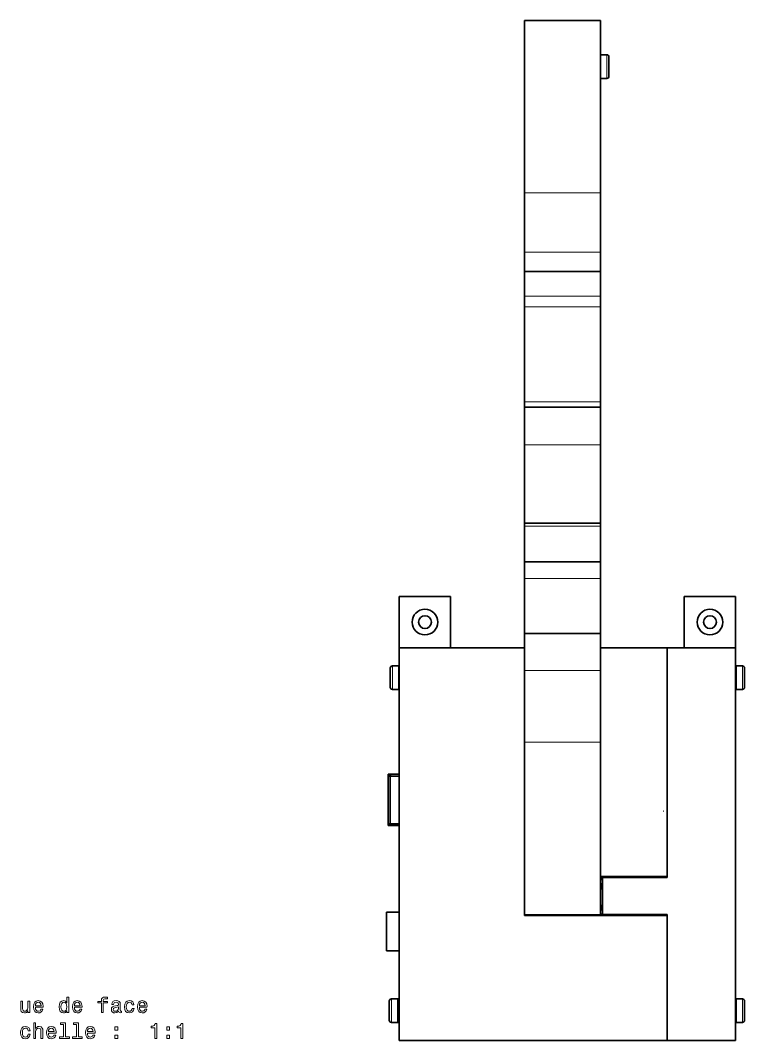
# Model space of a CAD drawing. Extents: x 157 to 1229, y 75 to 1118.
# Drawn here: x 330.3 to 499.6, y 297 to 535.4 of the extents above; entities that cross this region are included whole.
import ezdxf

# ---------------------------------------------------------------- set-up
doc = ezdxf.new("R2010")
doc.units = 0

msp = doc.modelspace()

# ---------------------------------------------------------------- linework, layer by layer
at = {"color": 7, "lineweight": 35}
for p, q in [((448.17, 495.09), (448.17, 535.41)), ((465.87, 495.09), (465.87, 535.41)), ((418.87, 388.8), (448.17, 388.8)), ((418.87, 297), (418.87, 388.8)), ((481.47, 335.35), (481.47, 388.8)), ((481.47, 337.1), (481.47, 388.8)), ((497.47, 297), (497.47, 388.8)), ((418.87, 385.5), (418.87, 300.3)), ((448.17, 326.4), (448.17, 366.73)), ((465.87, 326.4), (465.87, 366.73)), ((481.47, 326.25), (448.17, 326.25)), ((481.47, 297), (481.47, 326.25)), ((481.47, 297), (481.47, 324.5)), ((418.87, 297), (481.47, 297))]:
    msp.add_line(p, q, dxfattribs=at)
at = {"color": 7, "lineweight": 35, "ltscale": 0.4425}
for p, q in [((465.87, 535.41), (448.17, 535.41)), ((465.87, 476.71), (448.17, 476.71)), ((465.87, 445.01), (448.17, 445.01)), ((465.87, 417.91), (448.17, 417.91)), ((465.87, 408.9), (448.17, 408.9)), ((465.87, 392.14), (448.17, 392.14)), ((465.87, 326.4), (448.17, 326.4))]:
    msp.add_line(p, q, dxfattribs=at)
at = {"color": 7, "lineweight": 35, "ltscale": 0.02709}
msp.add_line((448.17, 526.54), (448.17, 527.62), dxfattribs=at)
at = {"color": 7, "lineweight": 13, "ltscale": 0.008417}
for p, q in [((465.97, 527.03), (465.97, 527.37)), ((467.37, 527.03), (467.37, 527.37)), ((417.27, 379.38), (417.27, 379.05)), ((418.67, 379.38), (418.67, 379.05)), ((497.66, 306.41), (497.66, 306.75)), ((499.06, 306.41), (499.06, 306.75))]:
    msp.add_line(p, q, dxfattribs=at)
at = {"color": 7, "lineweight": 35, "ltscale": 0.035001}
for p, q in [((465.97, 527.37), (467.37, 527.37)), ((465.97, 521.87), (467.37, 521.87)), ((418.67, 384.55), (417.27, 384.55)), ((418.67, 379.05), (417.27, 379.05)), ((418.65, 301.25), (417.25, 301.25))]:
    msp.add_line(p, q, dxfattribs=at)
at = {"color": 7, "lineweight": 13, "ltscale": 0.129083}
for p, q in [((465.97, 521.87), (465.97, 527.03)), ((467.37, 521.87), (467.37, 527.03)), ((417.27, 384.55), (417.27, 379.38)), ((418.67, 384.55), (418.67, 379.38)), ((497.66, 301.25), (497.66, 306.41)), ((499.06, 301.25), (499.06, 306.41))]:
    msp.add_line(p, q, dxfattribs=at)
at = {"color": 7, "lineweight": 35, "ltscale": 0.002927}
msp.add_line((448.17, 526.54), (448.17, 526.42), dxfattribs=at)
at = {"color": 7, "lineweight": 35, "ltscale": 0.144972}
msp.add_line((448.17, 526.42), (448.17, 520.62), dxfattribs=at)
at = {"color": 7, "lineweight": 35, "ltscale": 0.006886}
for p, q in [((467.87, 526.6), (467.87, 526.87)), ((499.56, 383.77), (499.56, 384.05)), ((416.77, 379.82), (416.77, 379.55)), ((499.56, 305.97), (499.56, 306.25)), ((416.54, 302.02), (416.54, 301.75))]:
    msp.add_line(p, q, dxfattribs=at)
at = {"color": 7, "lineweight": 35, "ltscale": 0.105614}
for p, q in [((467.87, 522.37), (467.87, 526.6)), ((416.77, 384.05), (416.77, 379.82)), ((499.56, 379.55), (499.56, 383.77)), ((416.54, 306.25), (416.54, 302.02)), ((499.56, 301.75), (499.56, 305.97))]:
    msp.add_line(p, q, dxfattribs=at)
at = {"color": 7, "lineweight": 35, "ltscale": 0.346059}
for p, q in [((448.17, 481.25), (448.17, 495.09)), ((465.87, 481.25), (465.87, 495.09))]:
    msp.add_line(p, q, dxfattribs=at)
at = {"color": 7, "lineweight": 13, "ltscale": 0.4425}
for p, q in [((465.87, 495.09), (448.17, 495.09)), ((465.87, 481.25), (448.17, 481.25)), ((465.87, 470.95), (448.17, 470.95)), ((465.87, 468.49), (448.17, 468.49)), ((465.87, 446.27), (448.17, 446.27)), ((465.87, 436.25), (448.17, 436.25)), ((465.87, 417.19), (448.17, 417.19)), ((465.87, 405.01), (448.17, 405.01)), ((465.87, 392.07), (448.17, 392.07)), ((465.87, 383.47), (448.17, 383.47)), ((465.87, 366.73), (448.17, 366.73))]:
    msp.add_line(p, q, dxfattribs=at)
at = {"color": 7, "lineweight": 35, "ltscale": 0.113409}
msp.add_line((448.17, 476.71), (448.17, 481.25), dxfattribs=at)
at = {"color": 7, "lineweight": 35, "ltscale": 0.113404}
msp.add_line((465.87, 476.71), (465.87, 481.25), dxfattribs=at)
at = {"color": 7, "lineweight": 35, "ltscale": 0.144099}
for p, q in [((448.17, 470.95), (448.17, 476.71)), ((465.87, 470.95), (465.87, 476.71))]:
    msp.add_line(p, q, dxfattribs=at)
at = {"color": 7, "lineweight": 35, "ltscale": 0.061288}
for p, q in [((448.17, 468.49), (448.17, 470.95)), ((465.87, 468.49), (465.87, 470.95))]:
    msp.add_line(p, q, dxfattribs=at)
at = {"color": 7, "lineweight": 35, "ltscale": 0.253249}
for p, q in [((448.17, 458.36), (448.17, 468.49)), ((465.87, 458.36), (465.87, 468.49))]:
    msp.add_line(p, q, dxfattribs=at)
at = {"color": 7, "lineweight": 35, "ltscale": 0.216249}
msp.add_line((465.87, 459.84), (465.87, 468.49), dxfattribs=at)
at = {"color": 7, "lineweight": 35, "ltscale": 0.30241}
for p, q in [((448.17, 446.27), (448.17, 458.36)), ((465.87, 446.27), (465.87, 458.36))]:
    msp.add_line(p, q, dxfattribs=at)
at = {"color": 7, "lineweight": 35, "ltscale": 0.297285}
msp.add_line((465.87, 447.95), (465.87, 459.84), dxfattribs=at)
at = {"color": 7, "lineweight": 35, "ltscale": 0.031445}
for p, q in [((448.17, 445.01), (448.17, 446.27)), ((465.87, 445.01), (465.87, 446.27))]:
    msp.add_line(p, q, dxfattribs=at)
at = {"color": 7, "lineweight": 35, "ltscale": 0.11473}
for p, q in [((448.17, 440.42), (448.17, 445.01)), ((465.87, 440.42), (465.87, 445.01))]:
    msp.add_line(p, q, dxfattribs=at)
at = {"color": 7, "lineweight": 35, "ltscale": 0.104378}
for p, q in [((448.17, 436.25), (448.17, 440.42)), ((465.87, 436.25), (465.87, 440.42))]:
    msp.add_line(p, q, dxfattribs=at)
at = {"color": 7, "lineweight": 35, "ltscale": 0.459753}
msp.add_line((448.17, 417.86), (448.17, 436.25), dxfattribs=at)
at = {"color": 7, "lineweight": 35, "ltscale": 0.45831}
msp.add_line((465.87, 417.91), (465.87, 436.25), dxfattribs=at)
at = {"color": 7, "lineweight": 35, "ltscale": 0.018014}
for p, q in [((448.17, 417.19), (448.17, 417.91)), ((465.87, 417.19), (465.87, 417.91))]:
    msp.add_line(p, q, dxfattribs=at)
at = {"color": 7, "lineweight": 35, "ltscale": 0.207321}
for p, q in [((448.17, 408.9), (448.17, 417.19)), ((465.87, 408.9), (465.87, 417.19))]:
    msp.add_line(p, q, dxfattribs=at)
at = {"color": 7, "lineweight": 35, "ltscale": 0.203019}
msp.add_line((465.87, 407.42), (465.87, 415.54), dxfattribs=at)
at = {"color": 7, "lineweight": 35, "ltscale": 0.097367}
for p, q in [((448.17, 405.01), (448.17, 408.9)), ((465.87, 405.01), (465.87, 408.9))]:
    msp.add_line(p, q, dxfattribs=at)
at = {"color": 7, "lineweight": 35, "ltscale": 0.075681}
msp.add_line((465.87, 404.09), (465.87, 407.12), dxfattribs=at)
at = {"color": 7, "lineweight": 35, "ltscale": 0.094964}
for p, q in [((448.17, 401.21), (448.17, 405.01)), ((465.87, 401.21), (465.87, 405.01))]:
    msp.add_line(p, q, dxfattribs=at)
at = {"color": 7, "lineweight": 35, "ltscale": 0.3}
for p, q in [((418.87, 400.8), (418.87, 388.8)), ((418.87, 400.8), (430.87, 400.8)), ((430.87, 388.8), (430.87, 400.8)), ((485.47, 388.8), (485.47, 400.8)), ((497.47, 400.8), (485.47, 400.8)), ((497.47, 400.8), (497.47, 388.8))]:
    msp.add_line(p, q, dxfattribs=at)
at = {"color": 7, "lineweight": 35, "ltscale": 0.142136}
for p, q in [((448.17, 395.52), (448.17, 401.21)), ((465.87, 395.52), (465.87, 401.21))]:
    msp.add_line(p, q, dxfattribs=at)
at = {"color": 7, "lineweight": 35, "ltscale": 0.067167}
msp.add_line((465.87, 393.94), (465.87, 396.63), dxfattribs=at)
at = {"color": 7, "lineweight": 35, "ltscale": 0.084561}
for p, q in [((448.17, 392.14), (448.17, 395.52)), ((465.87, 392.14), (465.87, 395.52))]:
    msp.add_line(p, q, dxfattribs=at)
at = {"color": 7, "lineweight": 35, "ltscale": 0.093304}
msp.add_line((448.17, 389.34), (448.17, 393.08), dxfattribs=at)
at = {"color": 7, "lineweight": 35, "ltscale": 0.001825}
for p, q in [((448.17, 392.07), (448.17, 392.14)), ((465.87, 392.07), (465.87, 392.14))]:
    msp.add_line(p, q, dxfattribs=at)
at = {"color": 7, "lineweight": 35, "ltscale": 0.214935}
for p, q in [((448.17, 383.47), (448.17, 392.07)), ((465.87, 383.47), (465.87, 392.07))]:
    msp.add_line(p, q, dxfattribs=at)
at = {"color": 7, "lineweight": 35, "ltscale": 0.171677}
msp.add_line((465.87, 383.47), (465.87, 390.34), dxfattribs=at)
at = {"color": 7, "lineweight": 35, "ltscale": 0.389999}
for p, q in [((465.87, 388.8), (481.47, 388.8)), ((465.87, 335.35), (481.47, 335.35))]:
    msp.add_line(p, q, dxfattribs=at)
at = {"color": 7, "lineweight": 35, "ltscale": 0.4}
for p, q in [((481.47, 388.8), (497.47, 388.8)), ((481.47, 297), (497.47, 297))]:
    msp.add_line(p, q, dxfattribs=at)
at = {"color": 7, "lineweight": 35, "ltscale": 0.001175}
msp.add_line((418.72, 384.55), (418.68, 384.55), dxfattribs=at)
at = {"color": 7, "lineweight": 13, "ltscale": 0.000330353}
msp.add_line((418.72, 384.55), (418.72, 384.53), dxfattribs=at)
at = {"color": 7, "lineweight": 35, "ltscale": 0.12439}
for p, q in [((418.77, 384.45), (418.77, 379.47)), ((497.56, 379.15), (497.56, 384.12)), ((418.54, 306.65), (418.54, 301.67)), ((497.56, 301.35), (497.56, 306.32))]:
    msp.add_line(p, q, dxfattribs=at)
at = {"color": 7, "lineweight": 35, "ltscale": 0.02841}
msp.add_line((418.82, 384.45), (418.82, 383.31), dxfattribs=at)
at = {"color": 7, "lineweight": 35, "ltscale": 0.00811}
for p, q in [((497.56, 384.12), (497.56, 384.45)), ((418.77, 379.47), (418.77, 379.15)), ((418.82, 379.47), (418.82, 379.15)), ((497.56, 306.32), (497.56, 306.65)), ((418.54, 301.67), (418.54, 301.35)), ((418.75, 301.67), (418.75, 301.35))]:
    msp.add_line(p, q, dxfattribs=at)
at = {"color": 7, "lineweight": 13, "ltscale": 0.008416}
for p, q in [((497.66, 384.21), (497.66, 384.55)), ((499.06, 384.21), (499.06, 384.55)), ((417.04, 301.58), (417.04, 301.25)), ((418.44, 301.58), (418.44, 301.25)), ((418.65, 301.58), (418.65, 301.25))]:
    msp.add_line(p, q, dxfattribs=at)
at = {"color": 7, "lineweight": 35, "ltscale": 0.035}
for p, q in [((497.66, 384.55), (499.06, 384.55)), ((418.72, 379.05), (417.32, 379.05)), ((497.66, 379.05), (499.06, 379.05)), ((418.44, 306.75), (417.04, 306.75)), ((497.66, 306.75), (499.06, 306.75)), ((418.44, 301.25), (417.04, 301.25)), ((497.66, 301.25), (499.06, 301.25))]:
    msp.add_line(p, q, dxfattribs=at)
at = {"color": 7, "lineweight": 13, "ltscale": 0.129084}
for p, q in [((497.66, 379.05), (497.66, 384.21)), ((499.06, 379.05), (499.06, 384.21)), ((417.04, 306.75), (417.04, 301.58)), ((418.44, 306.75), (418.44, 301.58))]:
    msp.add_line(p, q, dxfattribs=at)
at = {"color": 7, "lineweight": 35, "ltscale": 0.418545}
for p, q in [((448.17, 366.73), (448.17, 383.47)), ((465.87, 366.73), (465.87, 383.47))]:
    msp.add_line(p, q, dxfattribs=at)
at = {"color": 7, "lineweight": 35, "ltscale": 0.0203}
msp.add_line((418.82, 380.28), (418.82, 379.47), dxfattribs=at)
at = {"color": 7, "lineweight": 13, "ltscale": 0.000331879}
msp.add_line((418.72, 379.06), (418.72, 379.05), dxfattribs=at)
at = {"color": 7, "lineweight": 35, "ltscale": 0.0115}
for p, q in [((416.28, 359.27), (416.28, 358.81)), ((416.28, 358.81), (416.28, 359.27))]:
    msp.add_line(p, q, dxfattribs=at)
at = {"color": 7, "lineweight": 35, "ltscale": 0.009}
for p, q in [((416.64, 359.27), (416.28, 359.27)), ((416.64, 359.27), (416.28, 359.27)), ((416.74, 358.91), (416.74, 359.27)), ((416.74, 358.91), (416.74, 359.27)), ((416.64, 347.69), (416.28, 347.69)), ((416.28, 347.23), (416.64, 347.23)), ((416.64, 347.23), (416.28, 347.23)), ((416.74, 347.23), (416.74, 347.59)), ((416.74, 347.23), (416.74, 347.59))]:
    msp.add_line(p, q, dxfattribs=at)
at = {"color": 7, "lineweight": 35, "ltscale": 0.278}
for p, q in [((416.28, 347.69), (416.28, 358.81)), ((416.28, 358.81), (416.28, 347.69)), ((416.74, 358.81), (416.74, 347.69)), ((416.74, 347.69), (416.74, 358.81))]:
    msp.add_line(p, q, dxfattribs=at)
at = {"color": 7, "lineweight": 35, "ltscale": 0.022765}
for p, q in [((416.28, 357.9), (416.28, 358.81)), ((416.28, 347.69), (416.28, 348.6))]:
    msp.add_line(p, q, dxfattribs=at)
at = {"color": 7, "lineweight": 35, "ltscale": 0.000875854}
for p, q in [((416.28, 358.81), (416.31, 358.81)), ((416.28, 347.69), (416.31, 347.69))]:
    msp.add_line(p, q, dxfattribs=at)
at = {"color": 7, "lineweight": 35, "ltscale": 0.011501}
for p, q in [((416.74, 358.81), (416.28, 358.81)), ((416.28, 347.69), (416.28, 347.23)), ((416.28, 347.23), (416.28, 347.69)), ((416.28, 347.69), (416.74, 347.69))]:
    msp.add_line(p, q, dxfattribs=at)
at = {"color": 7, "lineweight": 35, "ltscale": 0.0045}
for p, q in [((416.28, 358.08), (416.28, 357.9)), ((416.28, 357.9), (416.28, 358.08)), ((416.28, 358.08), (416.28, 357.9)), ((416.28, 357.9), (416.28, 358.08)), ((416.28, 348.6), (416.28, 348.42)), ((416.28, 348.6), (416.28, 348.42)), ((416.28, 348.42), (416.28, 348.6)), ((416.28, 348.42), (416.28, 348.6))]:
    msp.add_line(p, q, dxfattribs=at)
at = {"color": 7, "lineweight": 35, "ltscale": 0.0125}
for p, q in [((416.28, 357.4), (416.28, 357.9)), ((416.28, 348.6), (416.28, 349.1))]:
    msp.add_line(p, q, dxfattribs=at)
at = {"color": 7, "lineweight": 35, "ltscale": 0.003661}
for p, q in [((416.28, 357.9), (416.28, 357.75)), ((416.28, 348.74), (416.28, 348.6))]:
    msp.add_line(p, q, dxfattribs=at)
at = {"color": 7, "lineweight": 35, "ltscale": 0.038927}
for p, q in [((416.28, 357.75), (416.28, 356.19)), ((416.28, 350.3), (416.28, 348.74))]:
    msp.add_line(p, q, dxfattribs=at)
at = {"color": 7, "lineweight": 35, "ltscale": 0.002493}
for p, q in [((416.31, 358.81), (416.41, 358.81)), ((416.31, 347.69), (416.41, 347.69))]:
    msp.add_line(p, q, dxfattribs=at)
at = {"color": 7, "lineweight": 35, "ltscale": 0.003731}
for p, q in [((416.41, 358.81), (416.56, 358.81)), ((416.41, 347.69), (416.56, 347.69))]:
    msp.add_line(p, q, dxfattribs=at)
at = {"color": 7, "lineweight": 35, "ltscale": 0.004401}
for p, q in [((416.56, 358.81), (416.74, 358.81)), ((416.56, 347.69), (416.74, 347.69))]:
    msp.add_line(p, q, dxfattribs=at)
at = {"color": 7, "lineweight": 35, "ltscale": 0.000274658}
msp.add_line((416.64, 359.26), (416.64, 359.27), dxfattribs=at)
msp.add_line((416.64, 359.26), (416.64, 359.27), dxfattribs=at)
at = {"color": 7, "lineweight": 35, "ltscale": 0.000366211}
for p, q in [((416.65, 359.27), (416.64, 359.27)), ((416.65, 347.23), (416.64, 347.23))]:
    msp.add_line(p, q, dxfattribs=at)
at = {"color": 7, "lineweight": 35, "ltscale": 0.00125}
for p, q in [((416.64, 359.27), (416.69, 359.27)), ((416.69, 347.23), (416.64, 347.23))]:
    msp.add_line(p, q, dxfattribs=at)
at = {"color": 7, "lineweight": 35, "ltscale": 0.000405687}
msp.add_line((416.64, 358.82), (416.64, 358.81), dxfattribs=at)
at = {"color": 7, "lineweight": 35, "ltscale": 0.000884247}
for p, q in [((416.69, 359.27), (416.65, 359.27)), ((416.69, 347.23), (416.65, 347.23))]:
    msp.add_line(p, q, dxfattribs=at)
at = {"color": 7, "lineweight": 35, "ltscale": 0.002314}
for p, q in [((416.66, 358.9), (416.75, 358.9)), ((416.75, 358.9), (416.66, 358.9)), ((416.66, 347.6), (416.75, 347.6))]:
    msp.add_line(p, q, dxfattribs=at)
at = {"color": 7, "lineweight": 35, "ltscale": 0.00225}
for p, q in [((416.66, 358.9), (416.66, 358.81)), ((416.66, 358.81), (416.66, 358.9))]:
    msp.add_line(p, q, dxfattribs=at)
at = {"color": 7, "lineweight": 35, "ltscale": 0.0015}
msp.add_line((416.66, 358.81), (416.66, 358.87), dxfattribs=at)
at = {"color": 7, "lineweight": 35, "ltscale": 0.001187}
msp.add_line((416.73, 359.27), (416.69, 359.27), dxfattribs=at)
msp.add_line((416.73, 359.27), (416.69, 359.27), dxfattribs=at)
at = {"color": 7, "lineweight": 35, "ltscale": 0.002499}
for p, q in [((416.84, 359.27), (416.74, 359.27)), ((416.74, 359.27), (416.84, 359.27))]:
    msp.add_line(p, q, dxfattribs=at)
at = {"color": 7, "lineweight": 35, "ltscale": 0.000348663}
for p, q in [((416.75, 358.91), (416.74, 358.91)), ((416.74, 358.91), (416.75, 358.91)), ((416.75, 358.91), (416.74, 358.91)), ((416.74, 347.59), (416.75, 347.59)), ((416.74, 347.59), (416.75, 347.59))]:
    msp.add_line(p, q, dxfattribs=at)
at = {"color": 7, "lineweight": 35, "ltscale": 0.002261}
msp.add_line((416.75, 358.9), (416.74, 358.81), dxfattribs=at)
at = {"color": 7, "lineweight": 35, "ltscale": 0.05325}
for p, q in [((416.74, 358.81), (418.87, 358.81)), ((416.74, 358.81), (418.87, 358.81)), ((418.87, 347.69), (416.74, 347.69)), ((418.87, 347.69), (416.74, 347.69)), ((416.74, 347.23), (418.87, 347.23)), ((418.87, 347.23), (416.74, 347.23))]:
    msp.add_line(p, q, dxfattribs=at)
at = {"color": 7, "lineweight": 35, "ltscale": 0.002185}
msp.add_line((416.76, 358.98), (416.75, 358.9), dxfattribs=at)
at = {"color": 7, "lineweight": 35, "ltscale": 0.003779}
msp.add_line((416.79, 359.13), (416.76, 358.98), dxfattribs=at)
at = {"color": 7, "lineweight": 35, "ltscale": 0.001458}
msp.add_line((416.8, 359.19), (416.79, 359.13), dxfattribs=at)
at = {"color": 7, "lineweight": 35, "ltscale": 0.001112}
msp.add_line((416.81, 359.23), (416.8, 359.19), dxfattribs=at)
at = {"color": 7, "lineweight": 35, "ltscale": 0.050751}
for p, q in [((416.84, 359.27), (418.87, 359.27)), ((416.84, 359.27), (418.87, 359.27)), ((418.87, 347.23), (416.84, 347.23)), ((416.84, 347.23), (418.87, 347.23)), ((418.87, 347.23), (416.84, 347.23))]:
    msp.add_line(p, q, dxfattribs=at)
at = {"color": 7, "lineweight": 35, "ltscale": 0.2075}
msp.add_line((416.28, 349.1), (416.28, 357.4), dxfattribs=at)
at = {"color": 7, "lineweight": 35, "ltscale": 0.008839}
for p, q in [((416.28, 356.19), (416.28, 355.84)), ((416.28, 350.65), (416.28, 350.3))]:
    msp.add_line(p, q, dxfattribs=at)
at = {"color": 7, "lineweight": 35, "ltscale": 0.129645}
msp.add_line((416.28, 355.84), (416.28, 350.65), dxfattribs=at)
at = {"color": 7, "lineweight": 35, "ltscale": 0.0025}
for p, q in [((480.6, 350.61), (480.5, 350.61)), ((416.64, 347.69), (416.74, 347.69))]:
    msp.add_line(p, q, dxfattribs=at)
at = {"color": 7, "lineweight": 35, "ltscale": 0.010251}
msp.add_line((416.69, 347.23), (416.28, 347.23), dxfattribs=at)
at = {"color": 7, "lineweight": 35, "ltscale": 0.000275421}
msp.add_line((416.64, 347.23), (416.64, 347.24), dxfattribs=at)
msp.add_line((416.64, 347.23), (416.64, 347.24), dxfattribs=at)
at = {"color": 7, "lineweight": 35, "ltscale": 0.001492}
msp.add_line((416.66, 347.63), (416.66, 347.69), dxfattribs=at)
at = {"color": 7, "lineweight": 35, "ltscale": 0.002251}
for p, q in [((416.66, 347.69), (416.66, 347.6)), ((416.66, 347.6), (416.66, 347.69))]:
    msp.add_line(p, q, dxfattribs=at)
at = {"color": 7, "lineweight": 35, "ltscale": 0.002313}
msp.add_line((416.75, 347.6), (416.66, 347.6), dxfattribs=at)
at = {"color": 7, "lineweight": 35, "ltscale": 0.001405}
msp.add_line((416.75, 347.6), (416.69, 347.6), dxfattribs=at)
at = {"color": 7, "lineweight": 35, "ltscale": 0.003749}
msp.add_line((416.69, 347.23), (416.84, 347.23), dxfattribs=at)
at = {"color": 7, "lineweight": 35, "ltscale": 0.052249}
msp.add_line((416.69, 347.23), (418.78, 347.23), dxfattribs=at)
msp.add_line((416.69, 347.23), (418.78, 347.23), dxfattribs=at)
at = {"color": 7, "lineweight": 35, "ltscale": 0.004456}
msp.add_line((416.74, 347.69), (416.76, 347.51), dxfattribs=at)
at = {"color": 7, "lineweight": 35, "ltscale": 0.0535}
msp.add_line((416.74, 347.23), (418.88, 347.23), dxfattribs=at)
at = {"color": 7, "lineweight": 35, "ltscale": 0.002014}
msp.add_line((416.76, 347.51), (416.77, 347.43), dxfattribs=at)
at = {"color": 7, "lineweight": 35, "ltscale": 0.001761}
msp.add_line((416.77, 347.43), (416.79, 347.36), dxfattribs=at)
at = {"color": 7, "lineweight": 35, "ltscale": 0.000727895}
msp.add_line((416.81, 347.26), (416.82, 347.24), dxfattribs=at)
at = {"color": 7, "lineweight": 35, "ltscale": 0.04375}
for p, q in [((481.47, 335.35), (481.47, 337.1)), ((481.47, 324.5), (481.47, 326.25))]:
    msp.add_line(p, q, dxfattribs=at)
at = {"color": 7, "lineweight": 35, "ltscale": 0.227293}
msp.add_line((448.17, 326.25), (448.17, 335.35), dxfattribs=at)
at = {"color": 7, "lineweight": 35, "ltscale": 0.001375}
for p, q in [((465.92, 334.92), (465.87, 334.92)), ((465.87, 334.92), (465.92, 334.92)), ((465.87, 334.78), (465.92, 334.78)), ((465.87, 334.78), (465.92, 334.78)), ((465.92, 328.43), (465.87, 328.43)), ((465.92, 328.43), (465.87, 328.43)), ((465.92, 328.3), (465.87, 328.3)), ((465.87, 328.3), (465.92, 328.3)), ((465.92, 327.8), (465.87, 327.8)), ((465.87, 327.8), (465.92, 327.8))]:
    msp.add_line(p, q, dxfattribs=at)
at = {"color": 7, "lineweight": 35, "ltscale": 0.01125}
for p, q in [((465.87, 334.63), (466.32, 334.63)), ((466.32, 334.63), (465.87, 334.63)), ((466.32, 328.59), (465.87, 328.59)), ((465.87, 328.59), (466.32, 328.59)), ((466.32, 326.56), (465.87, 326.56)), ((465.87, 326.56), (466.32, 326.56)), ((465.87, 326.56), (466.32, 326.56))]:
    msp.add_line(p, q, dxfattribs=at)
at = {"color": 7, "lineweight": 35, "ltscale": 0.001907}
for p, q in [((465.92, 335.27), (465.92, 335.35)), ((466.96, 335.35), (466.96, 335.27)), ((468.46, 335.27), (468.46, 335.35)), ((469.5, 335.35), (469.5, 335.27)), ((471, 335.27), (471, 335.35)), ((472.04, 335.35), (472.04, 335.27)), ((473.54, 335.27), (473.54, 335.35)), ((474.58, 335.35), (474.58, 335.27)), ((476.08, 335.27), (476.08, 335.35)), ((477.12, 335.35), (477.12, 335.27)), ((478.62, 335.27), (478.62, 335.35)), ((479.66, 335.35), (479.66, 335.27)), ((481.16, 335.27), (481.16, 335.35))]:
    msp.add_line(p, q, dxfattribs=at)
at = {"color": 7, "lineweight": 35, "ltscale": 0.010634}
msp.add_line((465.92, 334.92), (465.92, 335.35), dxfattribs=at)
at = {"color": 7, "lineweight": 35, "ltscale": 0.004016}
for p, q in [((465.92, 335.11), (465.92, 335.27)), ((466.96, 335.27), (466.96, 335.11)), ((468.46, 335.11), (468.46, 335.27)), ((469.5, 335.27), (469.5, 335.11)), ((471, 335.11), (471, 335.27)), ((472.04, 335.27), (472.04, 335.11)), ((473.54, 335.11), (473.54, 335.27)), ((474.58, 335.27), (474.58, 335.11)), ((476.08, 335.11), (476.08, 335.27)), ((477.12, 335.27), (477.12, 335.11)), ((478.62, 335.11), (478.62, 335.27)), ((479.66, 335.27), (479.66, 335.11)), ((481.16, 335.11), (481.16, 335.27)), ((465.92, 327.95), (465.92, 328.11))]:
    msp.add_line(p, q, dxfattribs=at)
at = {"color": 7, "lineweight": 35, "ltscale": 0.004711}
for p, q in [((465.92, 334.92), (465.92, 335.11)), ((465.92, 328.11), (465.92, 328.3))]:
    msp.add_line(p, q, dxfattribs=at)
at = {"color": 7, "lineweight": 35, "ltscale": 0.003379}
for p, q in [((465.92, 334.78), (465.92, 334.92)), ((465.92, 334.78), (465.92, 334.92)), ((465.92, 328.3), (465.92, 328.43)), ((465.92, 328.3), (465.92, 328.43))]:
    msp.add_line(p, q, dxfattribs=at)
at = {"color": 7, "lineweight": 35, "ltscale": 0.009875}
for p, q in [((466.32, 334.78), (465.92, 334.78)), ((465.92, 334.78), (466.32, 334.78)), ((465.92, 328.43), (466.32, 328.43)), ((466.32, 328.43), (465.92, 328.43))]:
    msp.add_line(p, q, dxfattribs=at)
at = {"color": 7, "lineweight": 35, "ltscale": 0.37875}
for p, q in [((466.32, 335.1), (481.47, 335.1)), ((466.32, 326.5), (481.47, 326.5))]:
    msp.add_line(p, q, dxfattribs=at)
at = {"color": 7, "lineweight": 35, "ltscale": 0.214793}
msp.add_line((466.32, 326.5), (466.32, 335.1), dxfattribs=at)
at = {"color": 7, "lineweight": 35, "ltscale": 0.006244}
for p, q in [((466.96, 335.35), (466.96, 335.1)), ((469.5, 335.35), (469.5, 335.1)), ((472.04, 335.35), (472.04, 335.1)), ((474.58, 335.35), (474.58, 335.1)), ((477.12, 335.35), (477.12, 335.1)), ((479.66, 335.35), (479.66, 335.1))]:
    msp.add_line(p, q, dxfattribs=at)
at = {"color": 7, "lineweight": 35, "ltscale": 0.003384}
for p, q in [((466.96, 335.21), (466.96, 335.35)), ((469.5, 335.21), (469.5, 335.35)), ((472.04, 335.21), (472.04, 335.35)), ((474.58, 335.21), (474.58, 335.35)), ((477.12, 335.21), (477.12, 335.35)), ((479.66, 335.21), (479.66, 335.35))]:
    msp.add_line(p, q, dxfattribs=at)
at = {"color": 7, "lineweight": 35, "ltscale": 0.001003}
for p, q in [((466.96, 335.21), (466.96, 335.17)), ((469.5, 335.21), (469.5, 335.17)), ((472.04, 335.21), (472.04, 335.17)), ((474.58, 335.21), (474.58, 335.17)), ((477.12, 335.21), (477.12, 335.17)), ((479.66, 335.21), (479.66, 335.17))]:
    msp.add_line(p, q, dxfattribs=at)
at = {"color": 7, "lineweight": 35, "ltscale": 0.001861}
for p, q in [((466.96, 335.17), (466.96, 335.1)), ((469.5, 335.17), (469.5, 335.1)), ((472.04, 335.17), (472.04, 335.1)), ((474.58, 335.17), (474.58, 335.1)), ((477.12, 335.17), (477.12, 335.1)), ((479.66, 335.17), (479.66, 335.1))]:
    msp.add_line(p, q, dxfattribs=at)
at = {"color": 7, "lineweight": 35, "ltscale": 0.000321198}
for p, q in [((466.96, 335.11), (466.96, 335.1)), ((468.46, 335.1), (468.46, 335.11)), ((469.5, 335.11), (469.5, 335.1)), ((471, 335.1), (471, 335.11)), ((472.04, 335.11), (472.04, 335.1)), ((473.54, 335.1), (473.54, 335.11)), ((474.58, 335.11), (474.58, 335.1)), ((476.08, 335.1), (476.08, 335.11)), ((477.12, 335.11), (477.12, 335.1)), ((478.62, 335.1), (478.62, 335.11)), ((479.66, 335.11), (479.66, 335.1)), ((481.16, 335.1), (481.16, 335.11))]:
    msp.add_line(p, q, dxfattribs=at)
at = {"color": 7, "lineweight": 35, "ltscale": 0.006241}
for p, q in [((468.46, 335.1), (468.46, 335.35)), ((471, 335.1), (471, 335.35)), ((473.54, 335.1), (473.54, 335.35)), ((476.08, 335.1), (476.08, 335.35)), ((478.62, 335.1), (478.62, 335.35)), ((481.16, 335.1), (481.16, 335.35))]:
    msp.add_line(p, q, dxfattribs=at)
at = {"color": 7, "lineweight": 35, "ltscale": 0.00625}
for p, q in [((481.47, 335.35), (481.47, 335.1)), ((481.47, 326.5), (481.47, 326.25))]:
    msp.add_line(p, q, dxfattribs=at)
at = {"color": 7, "lineweight": 35, "ltscale": 0.005375}
for p, q in [((466.08, 333.11), (465.87, 333.11)), ((466.08, 333.11), (465.87, 333.11)), ((466.08, 333.11), (465.87, 333.11)), ((465.87, 332.98), (466.08, 332.98)), ((465.87, 332.98), (466.08, 332.98)), ((466.08, 332.57), (465.87, 332.57)), ((466.08, 332.57), (465.87, 332.57)), ((466.08, 332.57), (465.87, 332.57))]:
    msp.add_line(p, q, dxfattribs=at)
at = {"color": 7, "lineweight": 35, "ltscale": 0.007322}
msp.add_line((465.87, 332.44), (466.16, 332.44), dxfattribs=at)
msp.add_line((465.87, 332.44), (466.16, 332.44), dxfattribs=at)
at = {"color": 7, "lineweight": 35, "ltscale": 0.001373}
msp.add_line((466.13, 333.64), (466.08, 333.61), dxfattribs=at)
at = {"color": 7, "lineweight": 35, "ltscale": 0.012579}
msp.add_line((466.08, 333.61), (466.08, 333.11), dxfattribs=at)
msp.add_line((466.08, 333.61), (466.08, 333.11), dxfattribs=at)
at = {"color": 7, "lineweight": 35, "ltscale": 0.010358}
msp.add_line((466.08, 332.98), (466.08, 332.57), dxfattribs=at)
msp.add_line((466.08, 332.98), (466.08, 332.57), dxfattribs=at)
at = {"color": 7, "lineweight": 35, "ltscale": 0.000759761}
msp.add_line((466.13, 333.64), (466.1, 333.64), dxfattribs=at)
msp.add_line((466.13, 333.64), (466.1, 333.64), dxfattribs=at)
at = {"color": 7, "lineweight": 35, "ltscale": 0.000843048}
msp.add_line((466.16, 333.64), (466.13, 333.64), dxfattribs=at)
msp.add_line((466.16, 333.64), (466.13, 333.64), dxfattribs=at)
msp.add_line((466.16, 333.64), (466.13, 333.64), dxfattribs=at)
at = {"color": 7, "lineweight": 35, "ltscale": 0.000349417}
msp.add_line((466.17, 333.63), (466.16, 333.64), dxfattribs=at)
msp.add_line((466.17, 333.63), (466.16, 333.64), dxfattribs=at)
at = {"color": 7, "lineweight": 35, "ltscale": 0.000199151}
msp.add_line((466.16, 332.44), (466.17, 332.44), dxfattribs=at)
msp.add_line((466.16, 332.44), (466.17, 332.44), dxfattribs=at)
msp.add_line((466.16, 332.44), (466.17, 332.44), dxfattribs=at)
at = {"color": 7, "lineweight": 35, "ltscale": 0.000351847}
msp.add_line((466.18, 333.62), (466.17, 333.63), dxfattribs=at)
msp.add_line((466.18, 333.62), (466.17, 333.63), dxfattribs=at)
at = {"color": 7, "lineweight": 35, "ltscale": 0.000344027}
msp.add_line((466.17, 332.45), (466.18, 332.46), dxfattribs=at)
msp.add_line((466.17, 332.45), (466.18, 332.46), dxfattribs=at)
at = {"color": 7, "lineweight": 35, "ltscale": 0.000342278}
msp.add_line((466.17, 332.44), (466.17, 332.45), dxfattribs=at)
msp.add_line((466.17, 332.44), (466.17, 332.45), dxfattribs=at)
at = {"color": 7, "lineweight": 35, "ltscale": 0.028856}
msp.add_line((466.18, 332.46), (466.18, 333.62), dxfattribs=at)
msp.add_line((466.18, 332.46), (466.18, 333.62), dxfattribs=at)
msp.add_line((466.18, 332.46), (466.18, 333.62), dxfattribs=at)
at = {"color": 7, "lineweight": 35, "ltscale": 0.001451}
msp.add_line((465.88, 330.22), (465.87, 330.28), dxfattribs=at)
at = {"color": 7, "lineweight": 35, "ltscale": 0.000278581}
msp.add_line((465.87, 330.16), (465.87, 330.17), dxfattribs=at)
msp.add_line((465.87, 330.16), (465.87, 330.17), dxfattribs=at)
at = {"color": 7, "lineweight": 35, "ltscale": 0.000457764}
msp.add_line((465.88, 330.2), (465.88, 330.22), dxfattribs=at)
msp.add_line((465.88, 330.2), (465.88, 330.22), dxfattribs=at)
msp.add_line((465.88, 330.2), (465.88, 330.22), dxfattribs=at)
at = {"color": 7, "lineweight": 35, "ltscale": 0.000521463}
msp.add_line((465.88, 330.18), (465.88, 330.2), dxfattribs=at)
at = {"color": 7, "lineweight": 35, "ltscale": 0.075}
for p, q in [((418.87, 327), (415.87, 327)), ((418.87, 318), (415.87, 318))]:
    msp.add_line(p, q, dxfattribs=at)
at = {"color": 7, "lineweight": 35, "ltscale": 0.225}
for p, q in [((415.87, 327), (415.87, 318)), ((418.87, 327), (418.87, 318))]:
    msp.add_line(p, q, dxfattribs=at)
at = {"color": 7, "lineweight": 35, "ltscale": 0.001473}
msp.add_line((465.92, 327.76), (465.86, 327.76), dxfattribs=at)
at = {"color": 7, "lineweight": 35, "ltscale": 0.012496}
msp.add_line((465.92, 327.8), (465.92, 328.3), dxfattribs=at)
at = {"color": 7, "lineweight": 35, "ltscale": 0.002729}
msp.add_line((465.92, 327.84), (465.92, 327.95), dxfattribs=at)
at = {"color": 7, "lineweight": 35, "ltscale": 0.00104}
msp.add_line((465.92, 327.8), (465.92, 327.84), dxfattribs=at)
at = {"color": 7, "lineweight": 35, "ltscale": 0.001007}
msp.add_line((465.92, 327.76), (465.92, 327.8), dxfattribs=at)
msp.add_line((465.92, 327.76), (465.92, 327.8), dxfattribs=at)
at = {"color": 7, "lineweight": 35, "ltscale": 0.003751}
for p, q in [((462.37, 326.4), (462.37, 326.25)), ((462.37, 326.25), (462.37, 326.4)), ((465.87, 326.25), (465.87, 326.4))]:
    msp.add_line(p, q, dxfattribs=at)
at = {"color": 7, "lineweight": 35, "ltscale": 0.005127}
msp.add_line((418.65, 306.75), (418.44, 306.75), dxfattribs=at)
at = {"color": 7, "lineweight": 13, "ltscale": 0.070409}
for p, q in [((418.64, 305.5), (418.64, 302.68)), ((418.72, 305.5), (418.72, 302.68))]:
    msp.add_line(p, q, dxfattribs=at)
at = {"color": 7, "lineweight": 35, "ltscale": 0.002}
for p, q in [((418.72, 305.5), (418.64, 305.5)), ((418.72, 302.5), (418.64, 302.5))]:
    msp.add_line(p, q, dxfattribs=at)
at = {"color": 7, "lineweight": 13, "ltscale": 0.03125}
msp.add_line((418.65, 306.75), (418.65, 305.5), dxfattribs=at)
at = {"color": 7, "lineweight": 35, "ltscale": 0.06947}
msp.add_line((418.74, 305.48), (418.74, 302.7), dxfattribs=at)
at = {"color": 7, "lineweight": 35, "ltscale": 0.029244}
msp.add_line((418.75, 306.65), (418.75, 305.48), dxfattribs=at)
at = {"color": 7, "lineweight": 35, "ltscale": 0.000632433}
msp.add_line((418.77, 305.48), (418.76, 305.46), dxfattribs=at)
at = {"color": 7, "lineweight": 13, "ltscale": 0.000161743}
msp.add_line((418.76, 305.46), (418.76, 305.45), dxfattribs=at)
at = {"color": 7, "lineweight": 13, "ltscale": 0.03847}
msp.add_line((418.76, 305.45), (418.76, 303.91), dxfattribs=at)
at = {"color": 7, "lineweight": 35, "ltscale": 0.000985718}
msp.add_line((418.83, 305.5), (418.79, 305.5), dxfattribs=at)
at = {"color": 7, "lineweight": 13, "ltscale": 8.7738e-05}
msp.add_line((418.85, 305.5), (418.85, 305.49), dxfattribs=at)
at = {"color": 7, "lineweight": 35, "ltscale": 0.000495148}
for p, q in [((418.87, 305.5), (418.85, 305.5)), ((418.87, 302.5), (418.85, 302.5))]:
    msp.add_line(p, q, dxfattribs=at)
at = {"color": 7, "lineweight": 13, "ltscale": 0.000510623}
msp.add_line((418.86, 305.48), (418.87, 305.46), dxfattribs=at)
at = {"color": 7, "lineweight": 35, "ltscale": 0.000367179}
msp.add_line((418.86, 305.48), (418.87, 305.47), dxfattribs=at)
at = {"color": 7, "lineweight": 13, "ltscale": 0.018132}
msp.add_line((418.76, 303.91), (418.75, 303.19), dxfattribs=at)
at = {"color": 7, "lineweight": 13, "ltscale": 0.002873}
msp.add_line((418.85, 302.8), (418.85, 302.68), dxfattribs=at)
at = {"color": 7, "lineweight": 13, "ltscale": 0.004591}
for p, q in [((418.64, 302.68), (418.64, 302.5)), ((418.72, 302.68), (418.72, 302.5)), ((418.85, 302.68), (418.85, 302.5))]:
    msp.add_line(p, q, dxfattribs=at)
at = {"color": 7, "lineweight": 13, "ltscale": 0.022834}
msp.add_line((418.65, 302.5), (418.65, 301.58), dxfattribs=at)
at = {"color": 7, "lineweight": 13, "ltscale": 0.000125338}
msp.add_line((418.74, 302.78), (418.74, 302.78), dxfattribs=at)
at = {"color": 7, "lineweight": 13, "ltscale": 0.000856018}
msp.add_line((418.74, 302.78), (418.74, 302.75), dxfattribs=at)
at = {"color": 7, "lineweight": 35, "ltscale": 0.001034}
msp.add_line((418.74, 302.74), (418.76, 302.77), dxfattribs=at)
at = {"color": 7, "lineweight": 13, "ltscale": 0.000188446}
msp.add_line((418.74, 302.74), (418.74, 302.75), dxfattribs=at)
at = {"color": 7, "lineweight": 35, "ltscale": 0.000130483}
msp.add_line((418.74, 302.74), (418.74, 302.73), dxfattribs=at)
at = {"color": 7, "lineweight": 35, "ltscale": 0.00453}
msp.add_line((418.74, 302.7), (418.74, 302.52), dxfattribs=at)
at = {"color": 7, "lineweight": 35, "ltscale": 0.026964}
msp.add_line((418.75, 302.75), (418.75, 301.67), dxfattribs=at)
at = {"color": 7, "lineweight": 35}
for points in [[(416.84, 359.27), (416.83, 359.27), (416.83, 359.26), (416.82, 359.26), (416.81, 359.23), (416.77, 359.06), (416.74, 358.81)], [(416.84, 359.27), (416.83, 359.27), (416.83, 359.26), (416.82, 359.26), (416.81, 359.23)], [(416.74, 347.69), (416.78, 347.39), (416.81, 347.27), (416.82, 347.24), (416.83, 347.23), (416.84, 347.23)]]:
    msp.add_lwpolyline(points, dxfattribs=at)
at = {"color": 7, "lineweight": 13}
for points in [[(332.52, 306.25), (332.08, 306.25), (332.08, 304.69), (332.03, 304.33), (331.88, 304.07), (331.65, 303.9), (331.36, 303.85), (331.12, 303.89), (330.97, 304.02), (330.88, 304.22), (330.86, 304.51), (330.86, 306.25), (330.42, 306.25), (330.42, 304.47), (330.43, 304.12), (330.53, 303.82), (330.82, 303.55), (331.29, 303.45), (331.54, 303.49), (331.76, 303.58), (331.95, 303.73), (332.1, 303.96), (332.1, 303.55), (332.52, 303.55)], [(333.86, 304.77), (335.63, 304.77), (335.64, 304.98), (335.56, 305.56), (335.34, 305.99), (334.98, 306.25), (334.51, 306.35), (334.05, 306.25), (333.7, 305.97), (333.47, 305.51), (333.39, 304.9), (333.47, 304.28), (333.7, 303.83), (334.04, 303.55), (334.5, 303.45), (334.89, 303.52), (335.21, 303.69), (335.45, 303.96), (335.59, 304.32), (335.15, 304.32), (335.06, 304.12), (334.93, 303.97), (334.55, 303.85), (334.27, 303.9), (334.05, 304.08), (333.91, 304.37), (333.86, 304.76)], [(333.86, 305.15), (333.91, 305.49), (334.05, 305.75), (334.26, 305.91), (334.53, 305.96), (334.8, 305.91), (335, 305.75), (335.13, 305.49), (335.17, 305.15)], [(341.21, 303.97), (341.21, 303.55), (341.65, 303.55), (341.65, 307.17), (341.21, 307.17), (341.21, 305.84), (340.87, 306.22), (340.67, 306.32), (340.43, 306.35), (340, 306.25), (339.67, 305.97), (339.45, 305.51), (339.37, 304.9), (339.45, 304.29), (339.67, 303.83), (340, 303.55), (340.43, 303.45), (340.67, 303.49), (340.88, 303.58)], [(340.5, 305.95), (340.8, 305.88), (341.02, 305.69), (341.15, 305.36), (341.2, 304.9), (341.15, 304.44), (341.02, 304.12), (340.8, 303.91), (340.5, 303.85), (340.23, 303.91), (340.02, 304.12), (339.87, 304.45), (339.83, 304.9), (339.87, 305.35), (340.02, 305.68), (340.23, 305.88)], [(342.97, 304.77), (344.74, 304.77), (344.75, 304.98), (344.66, 305.56), (344.44, 305.99), (344.09, 306.25), (343.62, 306.35), (343.16, 306.25), (342.81, 305.97), (342.58, 305.51), (342.5, 304.9), (342.58, 304.28), (342.8, 303.83), (343.15, 303.55), (343.61, 303.45), (344, 303.52), (344.32, 303.69), (344.56, 303.96), (344.7, 304.32), (344.26, 304.32), (344.17, 304.12), (344.03, 303.97), (343.66, 303.85), (343.37, 303.9), (343.16, 304.08), (343.02, 304.37), (342.97, 304.76)], [(342.97, 305.15), (343.02, 305.49), (343.16, 305.75), (343.36, 305.91), (343.64, 305.96), (343.9, 305.91), (344.11, 305.75), (344.24, 305.49), (344.28, 305.15)], [(349.26, 305.79), (349.26, 303.55), (349.71, 303.55), (349.71, 305.79), (350.72, 305.79), (350.72, 306.16), (349.71, 306.16), (349.71, 306.33), (349.74, 306.53), (349.86, 306.67), (350.06, 306.75), (350.34, 306.78), (350.72, 306.76), (350.72, 307.14), (350.24, 307.17), (349.8, 307.12), (349.5, 306.99), (349.32, 306.75), (349.26, 306.41), (349.26, 306.16), (348.45, 306.16), (348.45, 305.79)], [(353.29, 303.9), (353.29, 303.88), (353.32, 303.71), (353.39, 303.59), (353.71, 303.5), (353.96, 303.54), (353.96, 303.88), (353.85, 303.86), (353.71, 303.93), (353.69, 304.13), (353.69, 305.53), (353.63, 305.89), (353.45, 306.14), (353.14, 306.3), (352.71, 306.35), (352.29, 306.29), (351.97, 306.12), (351.78, 305.85), (351.71, 305.5), (351.71, 305.47), (352.11, 305.47), (352.14, 305.68), (352.26, 305.83), (352.44, 305.92), (352.69, 305.96), (352.94, 305.93), (353.12, 305.86), (353.22, 305.73), (353.26, 305.54), (353.24, 305.33), (353.16, 305.23), (352.96, 305.18), (352.58, 305.14), (352.14, 305.04), (351.84, 304.88), (351.65, 304.63), (351.6, 304.26), (351.65, 303.92), (351.81, 303.68), (352.06, 303.52), (352.41, 303.47), (352.88, 303.57)], [(356.45, 305.36), (356.88, 305.36), (356.79, 305.76), (356.58, 306.08), (356.24, 306.28), (355.8, 306.35), (355.32, 306.25), (354.95, 305.97), (354.72, 305.51), (354.64, 304.89), (354.71, 304.28), (354.94, 303.83), (355.3, 303.55), (355.79, 303.45), (356.22, 303.53), (356.56, 303.74), (356.79, 304.07), (356.89, 304.51), (356.47, 304.51), (356.39, 304.23), (356.25, 304.02), (356.05, 303.89), (355.8, 303.85), (355.49, 303.91), (355.27, 304.12), (355.13, 304.44), (355.09, 304.91), (355.13, 305.36), (355.28, 305.69), (355.5, 305.89), (355.8, 305.96), (356.06, 305.92), (356.26, 305.8), (356.39, 305.61)], [(358.15, 304.77), (359.92, 304.77), (359.93, 304.98), (359.85, 305.56), (359.62, 305.99), (359.27, 306.25), (358.8, 306.35), (358.34, 306.25), (357.99, 305.97), (357.76, 305.51), (357.68, 304.9), (357.76, 304.28), (357.98, 303.83), (358.33, 303.55), (358.79, 303.45), (359.18, 303.52), (359.5, 303.69), (359.74, 303.96), (359.88, 304.32), (359.44, 304.32), (359.35, 304.12), (359.21, 303.97), (358.84, 303.85), (358.55, 303.9), (358.34, 304.08), (358.2, 304.37), (358.15, 304.76)], [(358.15, 305.15), (358.2, 305.49), (358.34, 305.75), (358.54, 305.91), (358.82, 305.96), (359.08, 305.91), (359.29, 305.75), (359.42, 305.49), (359.46, 305.15)], [(353.24, 304.49), (353.18, 304.23), (353.02, 304.03), (352.78, 303.9), (352.48, 303.85), (352.29, 303.88), (352.15, 303.96), (352.07, 304.1), (352.04, 304.3), (352.06, 304.47), (352.14, 304.6), (352.47, 304.74), (352.88, 304.8), (353.24, 304.92)], [(333.47, 297.5), (333.91, 297.5), (333.91, 299.06), (333.96, 299.42), (334.1, 299.68), (334.33, 299.84), (334.63, 299.91), (334.88, 299.86), (335.03, 299.72), (335.1, 299.49), (335.13, 299.19), (335.13, 297.5), (335.57, 297.5), (335.57, 299.28), (335.55, 299.64), (335.46, 299.94), (335.16, 300.21), (334.7, 300.3), (334.45, 300.27), (334.23, 300.17), (334.05, 300.02), (333.91, 299.81), (333.91, 301.12), (333.47, 301.12)], [(340.42, 300.75), (340.42, 297.87), (339.51, 297.87), (339.51, 297.5), (341.78, 297.5), (341.78, 297.87), (340.87, 297.87), (340.87, 301.12), (339.73, 301.12), (339.73, 300.75)], [(343.46, 300.75), (343.46, 297.87), (342.55, 297.87), (342.55, 297.5), (344.81, 297.5), (344.81, 297.87), (343.9, 297.87), (343.9, 301.12), (342.76, 301.12), (342.76, 300.75)], [(361.75, 297.5), (362.21, 297.5), (362.21, 301.03), (361.86, 301.03), (361.77, 300.72), (361.59, 300.51), (361.31, 300.39), (360.93, 300.35), (360.93, 299.99), (361.75, 299.99)], [(367.82, 297.5), (368.28, 297.5), (368.28, 301.03), (367.93, 301.03), (367.84, 300.72), (367.66, 300.51), (367.38, 300.39), (367, 300.35), (367, 299.99), (367.82, 299.99)], [(332.16, 299.31), (332.6, 299.31), (332.51, 299.71), (332.29, 300.03), (331.95, 300.23), (331.51, 300.3), (331.03, 300.2), (330.66, 299.92), (330.43, 299.46), (330.35, 298.85), (330.42, 298.24), (330.65, 297.78), (331.01, 297.5), (331.5, 297.4), (331.93, 297.48), (332.27, 297.69), (332.5, 298.02), (332.6, 298.47), (332.18, 298.47), (332.1, 298.19), (331.96, 297.97), (331.76, 297.84), (331.51, 297.8), (331.2, 297.87), (330.98, 298.07), (330.85, 298.4), (330.8, 298.86), (330.85, 299.32), (330.99, 299.64), (331.21, 299.84), (331.51, 299.92), (331.77, 299.87), (331.97, 299.75), (332.1, 299.56)], [(336.89, 298.73), (338.67, 298.73), (338.67, 298.93), (338.59, 299.51), (338.37, 299.95), (338.02, 300.21), (337.55, 300.3), (337.09, 300.2), (336.74, 299.92), (336.51, 299.46), (336.43, 298.86), (336.51, 298.24), (336.73, 297.78), (337.08, 297.5), (337.53, 297.4), (337.93, 297.47), (338.25, 297.64), (338.49, 297.91), (338.62, 298.28), (338.18, 298.28), (338.09, 298.07), (337.96, 297.92), (337.59, 297.8), (337.3, 297.86), (337.09, 298.03), (336.94, 298.32), (336.89, 298.71)], [(336.89, 299.1), (336.95, 299.45), (337.09, 299.7), (337.29, 299.86), (337.56, 299.92), (337.83, 299.86), (338.04, 299.7), (338.16, 299.45), (338.21, 299.1)], [(346, 298.73), (347.78, 298.73), (347.78, 298.93), (347.7, 299.51), (347.48, 299.95), (347.13, 300.21), (346.66, 300.3), (346.2, 300.2), (345.85, 299.92), (345.62, 299.46), (345.54, 298.86), (345.61, 298.24), (345.84, 297.78), (346.19, 297.5), (346.64, 297.4), (347.04, 297.47), (347.36, 297.64), (347.6, 297.91), (347.73, 298.28), (347.29, 298.28), (347.2, 298.07), (347.07, 297.92), (346.7, 297.8), (346.41, 297.86), (346.19, 298.03), (346.05, 298.32), (346, 298.71)], [(346, 299.1), (346.06, 299.45), (346.19, 299.7), (346.4, 299.86), (346.67, 299.92), (346.94, 299.86), (347.15, 299.7), (347.27, 299.45), (347.32, 299.1)], [(352.38, 299.46), (353.08, 299.46), (353.08, 300.21), (352.38, 300.21)], [(352.38, 297.5), (353.08, 297.5), (353.08, 298.25), (352.38, 298.25)], [(364.53, 299.46), (365.22, 299.46), (365.22, 300.21), (364.53, 300.21)], [(364.53, 297.5), (365.22, 297.5), (365.22, 298.25), (364.53, 298.25)]]:
    msp.add_lwpolyline(points, close=True, dxfattribs=at)
for points in [[(418.78, 305.49), (418.78, 305.49), (418.78, 305.48), (418.78, 305.48), (418.79, 305.46), (418.82, 305.28), (418.86, 304.66)], [(418.79, 305.5), (418.8, 305.5), (418.8, 305.49), (418.8, 305.49), (418.81, 305.47), (418.84, 305.29), (418.87, 304.93)], [(418.83, 305.5), (418.83, 305.5), (418.84, 305.5), (418.84, 305.49), (418.84, 305.48), (418.87, 305.38)], [(418.87, 302.78), (418.85, 302.81), (418.83, 302.94), (418.76, 303.91)]]:
    msp.add_lwpolyline(points, dxfattribs=at)
at = {"color": 7, "lineweight": 35}
for centre, radius in [((424.87, 394.8), 3), ((424.87, 394.8), 1.5), ((491.47, 394.8), 3), ((491.47, 394.8), 1.5)]:
    msp.add_circle(centre, radius, dxfattribs=at)
for centre, radius, start, end in [((465.97, 527.27), 0.1, 90.0262, 174.1171), ((467.37, 526.87), 0.5, 0, 90), ((467.37, 522.37), 0.5, 270, 360), ((465.97, 521.97), 0.1, 180.0336, 269.9664), ((417.27, 384.05), 0.5, 90, 180), ((418.67, 384.45), 0.1, 0.0336, 89.9664), ((418.72, 384.45), 0.1, 0.0336, 89.9664), ((497.66, 384.45), 0.1, 90.0336, 179.9664), ((499.06, 384.05), 0.5, 0, 90), ((418.87, 383.4), 0.1, 180.0336, 269.9664), ((418.92, 383.4), 0.1, 180.0498, 235.1061), ((497.46, 383.4), 0.1, 270.0336, 359.9664), ((417.27, 379.55), 0.5, 180, 270), ((418.67, 379.15), 0.1, 270.0336, 359.9664), ((418.72, 379.15), 0.1, 270.0336, 359.9664), ((418.87, 380.2), 0.1, 90.0336, 179.9664), ((418.92, 380.2), 0.1, 124.8939, 179.9502), ((497.46, 380.2), 0.1, 0.0336, 89.9664), ((497.66, 379.15), 0.1, 180.0336, 269.9664), ((499.06, 379.55), 0.5, 270, 360), ((416.74, 358.81), 0.46, 90, 180), ((416.74, 358.81), 0.46, 135, 180), ((416.73, 358.81), 0.457, 160.5724, 180.0665), ((416.73, 358.81), 0.457, 141.2114, 160.7055), ((416.73, 358.81), 0.457, 121.8504, 141.3444), ((416.74, 358.81), 0.46, 112.5, 135), ((416.73, 358.81), 0.457, 102.4893, 121.9834), ((416.74, 358.81), 0.46, 90, 112.5), ((416.74, 358.81), 0.1, 143.1627, 180), ((416.74, 358.81), 0.1, 143.2301, 180), ((416.74, 358.81), 0.1, 90, 112.5), ((416.74, 358.81), 0.1, 90, 112.8447), ((416.74, 347.69), 0.46, 180, 225), ((416.73, 347.69), 0.457, 179.9335, 199.4276), ((416.74, 347.69), 0.46, 180, 270), ((416.73, 347.69), 0.457, 199.2945, 218.7886), ((416.73, 347.68), 0.457, 218.6556, 238.1496), ((416.74, 347.69), 0.46, 225, 247.5), ((416.73, 347.68), 0.457, 238.0166, 257.5107), ((416.74, 347.69), 0.46, 247.5, 270), ((416.74, 347.69), 0.1, 180, 216.8373), ((416.74, 347.69), 0.1, 180, 216.7876), ((416.74, 347.69), 0.459, 257.4261, 270.0181), ((416.74, 347.69), 0.1, 244.0585, 270), ((416.74, 347.69), 0.1, 247.5, 270), ((417.52, 347.49), 0.75, 189.9792, 197.8295), ((416.84, 347.24), 0.0167, 206.7656, 261.2444), ((465.17, 335.42), 0.85, 331.9277, 354.9748), ((465.17, 335.42), 0.85, 331.9277, 354.9748), ((465.16, 335.42), 0.862, 331.9924, 337.5235), ((465.16, 335.42), 0.862, 331.9924, 337.5235), ((465.18, 335.42), 0.841, 337.3833, 355.0144), ((465.18, 335.42), 0.841, 337.3832, 355.0144), ((467.71, 335.42), 0.85, 185.0253, 202.4398), ((467.71, 335.42), 0.85, 185.0253, 202.4398), ((467.7, 335.42), 0.841, 184.9856, 202.6167), ((467.7, 335.42), 0.841, 184.9856, 202.6168), ((467.71, 335.42), 0.85, 337.5, 354.9748), ((467.71, 335.42), 0.85, 337.5, 354.9748), ((467.72, 335.42), 0.841, 337.3833, 355.0144), ((467.72, 335.42), 0.841, 337.3832, 355.0144), ((470.25, 335.42), 0.85, 185.0253, 202.4398), ((470.25, 335.42), 0.85, 185.0253, 202.4398), ((470.24, 335.42), 0.841, 184.9856, 202.6167), ((470.24, 335.42), 0.841, 184.9856, 202.6168), ((470.25, 335.42), 0.85, 337.5, 354.9748), ((470.25, 335.42), 0.85, 337.5, 354.9748), ((470.26, 335.42), 0.841, 337.3833, 355.0144), ((470.26, 335.42), 0.841, 337.3832, 355.0144), ((472.79, 335.42), 0.85, 185.0253, 202.4398), ((472.79, 335.42), 0.85, 185.0253, 202.4398), ((472.78, 335.42), 0.841, 184.9856, 202.6167), ((472.78, 335.42), 0.841, 184.9856, 202.6168), ((472.79, 335.42), 0.85, 337.5, 354.9748), ((472.79, 335.42), 0.85, 337.5, 354.9748), ((472.8, 335.42), 0.841, 337.3832, 355.0144), ((472.8, 335.42), 0.841, 337.3832, 355.0144), ((475.33, 335.42), 0.85, 185.0253, 202.4398), ((475.33, 335.42), 0.85, 185.0253, 202.4398), ((475.32, 335.42), 0.841, 184.9856, 202.6167), ((475.32, 335.42), 0.841, 184.9856, 202.6168), ((475.33, 335.42), 0.85, 337.5, 354.9748), ((475.33, 335.42), 0.85, 337.5, 354.9748), ((475.34, 335.42), 0.841, 337.3832, 355.0144), ((475.34, 335.42), 0.841, 337.3832, 355.0144), ((477.87, 335.42), 0.85, 185.0253, 202.4398), ((477.87, 335.42), 0.85, 185.0253, 202.4398), ((477.86, 335.42), 0.841, 184.9856, 202.6167), ((477.86, 335.42), 0.841, 184.9856, 202.6168), ((477.87, 335.42), 0.85, 337.5, 354.9748), ((477.87, 335.42), 0.85, 337.5, 354.9748), ((477.88, 335.42), 0.841, 337.3832, 355.0144), ((477.88, 335.42), 0.841, 337.3832, 355.0144), ((480.41, 335.42), 0.85, 185.0253, 202.4398), ((480.41, 335.42), 0.85, 185.0253, 202.4398), ((480.4, 335.42), 0.841, 184.9856, 202.6167), ((480.4, 335.42), 0.841, 184.9856, 202.6168), ((480.41, 335.42), 0.85, 337.5, 354.9748), ((480.41, 335.42), 0.85, 337.5, 354.9748), ((480.42, 335.42), 0.841, 337.3832, 355.0144), ((480.42, 335.42), 0.841, 337.3832, 355.0144), ((466.11, 333.61), 0.0251, 106.046, 176.4368), ((466.11, 333.61), 0.0251, 106.0459, 176.4369), ((466.14, 333.6), 0.038, 18.362, 60.8225), ((466.14, 332.47), 0.0425, 309.7458, 346.7991), ((465.86, 330.26), 0.0223, 36.2122, 77.9366), ((465.77, 330.23), 0.111, 354.3452, 20.1285), ((465.77, 330.23), 0.111, 354.3452, 20.1285), ((465.81, 330.2), 0.0704, 335.6606, 3.6114), ((465.83, 330.2), 0.0488, 315.5918, 8.887), ((465.87, 328.15), 0.392, 268.4241, 277.0792), ((465.17, 327.8), 0.85, 324.8533, 28.0723), ((465.17, 327.8), 0.85, 324.8533, 28.0723), ((465.17, 327.8), 0.846, 324.8523, 337.5854), ((465.17, 327.8), 0.846, 324.8523, 337.5854), ((465.16, 327.8), 0.862, 22.4765, 28.0076), ((465.16, 327.8), 0.862, 22.4765, 28.0076), ((465.18, 327.8), 0.842, 359.8893, 22.6107), ((465.18, 327.8), 0.842, 359.8893, 22.6107), ((465.18, 327.8), 0.842, 337.3893, 0.1107), ((465.18, 327.8), 0.842, 337.3893, 0.1107), ((417.04, 306.25), 0.5, 90, 180), ((418.44, 306.65), 0.1, 0.0336, 89.9664), ((418.64, 305.6), 0.1, 180.0336, 269.9664), ((418.65, 306.65), 0.1, 0.0336, 89.9664), ((418.72, 305.48), 0.02, 0.0336, 89.9664), ((418.75, 305.46), 0.01, 180, 329.891), ((418.85, 305.6), 0.1, 180.0336, 269.9664), ((418.8, 305.47), 0.0291, 93.4188, 154.5676), ((418.83, 305.47), 0.0291, 25.4729, 86.5906), ((497.46, 305.6), 0.1, 270.0336, 359.9664), ((497.66, 306.65), 0.1, 90.0336, 179.9664), ((499.06, 306.25), 0.5, 0, 90), ((418.81, 302.74), 0.0632, 89.082, 146.4745), ((418.81, 302.74), 0.0638, 36.6779, 90.6941), ((417.04, 301.75), 0.5, 180, 270), ((418.44, 301.35), 0.1, 270.0336, 359.9664), ((418.64, 302.4), 0.1, 90.0336, 179.9664), ((418.65, 301.35), 0.1, 270.0336, 359.9664), ((418.72, 302.52), 0.02, 270.0336, 359.9664), ((418.85, 302.4), 0.1, 90.0336, 179.9664), ((497.46, 302.4), 0.1, 0.0336, 89.9664), ((497.66, 301.35), 0.1, 180.0336, 269.9664), ((499.06, 301.75), 0.5, 270, 360)]:
    msp.add_arc(centre, radius, start, end, dxfattribs=at)
at = {"color": 7, "lineweight": 13}
for centre, radius, start, end in [((418.78, 305.48), 0.0103, 103.7459, 160.2236), ((418.75, 303.88), 0.0338, 75.4758, 107.6666), ((399, 303.39), 19.75, 358.2388, 359.4198), ((418.76, 302.78), 0.0189, 190.7605, 248.1302), ((418.75, 302.78), 0.0124, 283.658, 340.0842)]:
    msp.add_arc(centre, radius, start, end, dxfattribs=at)

doc.saveas('drawing.dxf')
